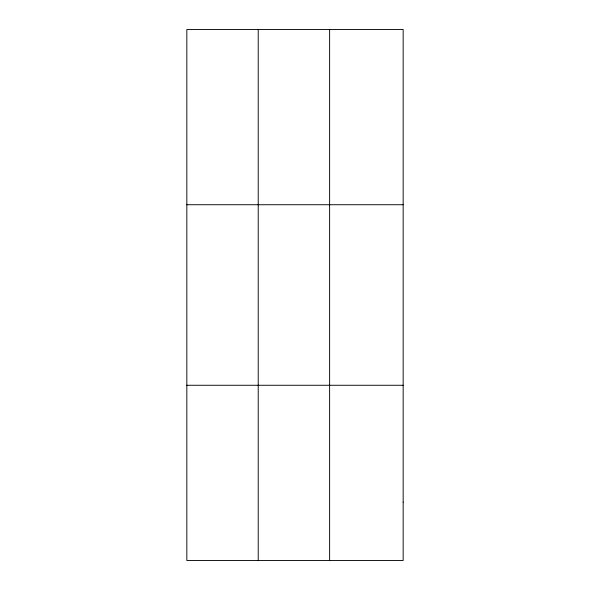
<?xml version="1.0" encoding="UTF-8"?>
<svg xmlns="http://www.w3.org/2000/svg" width="590" height="590" viewBox="0 0 590 590"><rect width="100%" height="100%" fill="white"/><g stroke="black" fill="none" stroke-linecap="round" stroke-linejoin="round"><path stroke-width="0.89" d="M258.221 560.5L258.221 29.5M329.618 560.5L329.618 29.5M186.831 204.73L403.169 204.73M186.831 385.27L403.169 385.27M403.169 502.09L403.169 560.5L186.831 560.5L186.831 29.5L403.169 29.5L403.169 502.09"/></g></svg>
